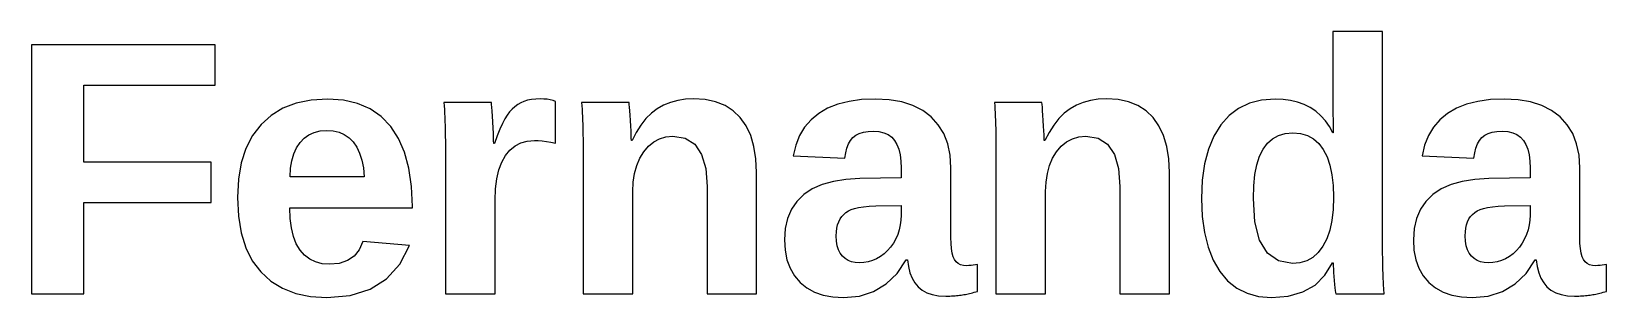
# Model space of a CAD drawing. Header units: metres. Extents: x 20 to 218, y 34 to 187.
# Drawn here: x 20.32 to 68.63, y 120.57 to 128.73 of the extents above; entities that cross this region are included whole.
import ezdxf

# ---------------------------------------------------------------- set-up
doc = ezdxf.new("R2010")
doc.units = ezdxf.units.M

msp = doc.modelspace()

# ---------------------------------------------------------------- linework, layer by layer
for p, q in [((61.7675, 128.729), (60.2431, 128.729)), ((60.2431, 128.729), (60.2431, 126.586)), ((61.7675, 121.958), (61.7675, 128.729)), ((25.9605, 128.322), (20.3239, 128.322)), ((20.3239, 128.322), (20.3239, 120.678)), ((25.9605, 127.085), (25.9605, 128.322)), ((21.9243, 124.72), (21.9243, 127.085)), ((21.9243, 127.085), (25.9605, 127.085)), ((28.9041, 126.625), (28.4468, 126.531)), ((29.4094, 126.656), (28.9041, 126.625)), ((29.8912, 126.623), (29.4094, 126.656)), ((30.3252, 126.522), (29.8912, 126.623)), ((35.4304, 126.584), (35.3301, 126.54)), ((35.5402, 126.618), (35.4304, 126.584)), ((35.6596, 126.642), (35.5402, 126.618)), ((35.7885, 126.657), (35.6596, 126.642)), ((35.9269, 126.662), (35.7885, 126.657)), ((36.0396, 126.658), (35.9269, 126.662)), ((36.1431, 126.649), (36.0396, 126.658)), ((36.2374, 126.632), (36.1431, 126.649)), ((36.3227, 126.61), (36.2374, 126.632)), ((36.3988, 126.58), (36.3227, 126.61)), ((36.3988, 125.306), (36.3988, 126.58)), ((40.1445, 126.613), (39.9221, 126.552)), ((40.3813, 126.65), (40.1445, 126.613)), ((40.6324, 126.662), (40.3813, 126.65)), ((40.9883, 126.639), (40.6324, 126.662)), ((41.3094, 126.57), (40.9883, 126.639)), ((45.4011, 126.586), (45.0534, 126.497)), ((45.786, 126.639), (45.4011, 126.586)), ((46.2079, 126.656), (45.786, 126.639)), ((46.6324, 126.634), (46.2079, 126.656)), ((47.0161, 126.569), (46.6324, 126.634)), ((52.8072, 126.613), (52.5848, 126.552)), ((53.0439, 126.65), (52.8072, 126.613)), ((53.295, 126.662), (53.0439, 126.65)), ((53.6509, 126.639), (53.295, 126.662)), ((53.9721, 126.57), (53.6509, 126.639)), ((58.057, 126.625), (57.6841, 126.529)), ((58.4691, 126.656), (58.057, 126.625)), ((58.7119, 126.646), (58.4691, 126.656)), ((58.9409, 126.615), (58.7119, 126.646)), ((59.1563, 126.563), (58.9409, 126.615)), ((60.2431, 126.586), (60.254, 125.62)), ((64.6918, 126.586), (64.3441, 126.497)), ((65.0767, 126.639), (64.6918, 126.586)), ((65.4986, 126.656), (65.0767, 126.639)), ((65.9231, 126.634), (65.4986, 126.656)), ((66.3068, 126.569), (65.9231, 126.634)), ((27.6769, 126.156), (27.3642, 125.875)), ((28.0378, 126.375), (27.6769, 126.156)), ((28.4468, 126.531), (28.0378, 126.375)), ((30.7115, 126.355), (30.3252, 126.522)), ((31.05, 126.12), (30.7115, 126.355)), ((31.3408, 125.818), (31.05, 126.12)), ((34.4296, 126.548), (32.9757, 126.548)), ((32.9757, 126.548), (32.9821, 126.445)), ((32.9821, 126.445), (32.9883, 126.336)), ((32.9883, 126.336), (32.9942, 126.222)), ((32.9942, 126.222), (33, 126.102)), ((33, 126.102), (33.0055, 125.976)), ((34.4365, 126.493), (34.4296, 126.548)), ((34.4444, 126.406), (34.4365, 126.493)), ((34.453, 126.287), (34.4444, 126.406)), ((34.4626, 126.136), (34.453, 126.287)), ((34.473, 125.954), (34.4626, 126.136)), ((34.9179, 126.165), (34.8465, 126.05)), ((34.9899, 126.261), (34.9179, 126.165)), ((35.0672, 126.346), (34.9899, 126.261)), ((35.1496, 126.421), (35.0672, 126.346)), ((35.2373, 126.486), (35.1496, 126.421)), ((35.3301, 126.54), (35.2373, 126.486)), ((38.6522, 126.548), (37.1984, 126.548)), ((37.1984, 126.548), (37.2048, 126.45)), ((37.2048, 126.45), (37.2109, 126.347)), ((37.2109, 126.347), (37.2169, 126.239)), ((37.2169, 126.239), (37.2226, 126.126)), ((37.2226, 126.126), (37.2281, 126.008)), ((38.6592, 126.493), (38.6522, 126.548)), ((38.667, 126.41), (38.6592, 126.493)), ((38.6757, 126.3), (38.667, 126.41)), ((38.6852, 126.162), (38.6757, 126.3)), ((38.6957, 125.997), (38.6852, 126.162)), ((39.3399, 126.222), (39.1722, 126.056)), ((39.5202, 126.358), (39.3399, 126.222)), ((39.714, 126.467), (39.5202, 126.358)), ((39.9221, 126.552), (39.714, 126.467)), ((41.5959, 126.455), (41.3094, 126.57)), ((41.8476, 126.294), (41.5959, 126.455)), ((42.0645, 126.087), (41.8476, 126.294)), ((44.4692, 126.214), (44.2339, 126.021)), ((44.7428, 126.373), (44.4692, 126.214)), ((45.0534, 126.497), (44.7428, 126.373)), ((47.3589, 126.459), (47.0161, 126.569)), ((47.661, 126.306), (47.3589, 126.459)), ((47.9223, 126.108), (47.661, 126.306)), ((48.139, 125.871), (47.9223, 126.108)), ((51.3149, 126.548), (49.861, 126.548)), ((49.861, 126.548), (49.8674, 126.45)), ((49.8674, 126.45), (49.8736, 126.347)), ((49.8736, 126.347), (49.8795, 126.239)), ((49.8795, 126.239), (49.8853, 126.126)), ((49.8853, 126.126), (49.8908, 126.008)), ((51.3218, 126.493), (51.3149, 126.548)), ((51.3297, 126.41), (51.3218, 126.493)), ((51.3383, 126.3), (51.3297, 126.41)), ((51.3479, 126.162), (51.3383, 126.3)), ((51.3583, 125.997), (51.3479, 126.162)), ((52.0026, 126.222), (51.8348, 126.056)), ((52.1829, 126.358), (52.0026, 126.222)), ((52.3766, 126.467), (52.1829, 126.358)), ((52.5848, 126.552), (52.3766, 126.467)), ((54.2585, 126.455), (53.9721, 126.57)), ((54.5102, 126.294), (54.2585, 126.455)), ((54.7272, 126.087), (54.5102, 126.294)), ((57.0561, 126.148), (56.801, 125.862)), ((57.3504, 126.37), (57.0561, 126.148)), ((57.6841, 126.529), (57.3504, 126.37)), ((59.358, 126.49), (59.1563, 126.563)), ((59.546, 126.396), (59.358, 126.49)), ((59.7189, 126.282), (59.546, 126.396)), ((59.875, 126.147), (59.7189, 126.282)), ((60.0144, 125.992), (59.875, 126.147)), ((63.7599, 126.214), (63.5246, 126.021)), ((64.0334, 126.373), (63.7599, 126.214)), ((64.3441, 126.497), (64.0334, 126.373)), ((66.6496, 126.459), (66.3068, 126.569)), ((66.9517, 126.306), (66.6496, 126.459)), ((67.213, 126.108), (66.9517, 126.306)), ((67.4297, 125.871), (67.213, 126.108)), ((27.3642, 125.875), (27.1045, 125.536)), ((28.8322, 125.561), (28.9976, 125.636)), ((28.9976, 125.636), (29.1828, 125.681)), ((29.1828, 125.681), (29.3878, 125.696)), ((29.3878, 125.696), (29.5813, 125.682)), ((29.5813, 125.682), (29.7584, 125.639)), ((29.7584, 125.639), (29.919, 125.568)), ((31.581, 125.452), (31.3408, 125.818)), ((33.0055, 125.976), (33.0104, 125.84)), ((33.0104, 125.84), (33.0142, 125.692)), ((33.0142, 125.692), (33.0169, 125.531)), ((34.4828, 125.769), (34.473, 125.954)), ((34.4904, 125.61), (34.4828, 125.769)), ((34.4958, 125.478), (34.4904, 125.61)), ((34.692, 125.731), (34.6088, 125.527)), ((34.7712, 125.905), (34.692, 125.731)), ((34.8465, 126.05), (34.7712, 125.905)), ((37.2281, 126.008), (37.233, 125.881)), ((37.233, 125.881), (37.2368, 125.74)), ((37.2368, 125.74), (37.2396, 125.585)), ((38.7054, 125.829), (38.6957, 125.997)), ((38.713, 125.684), (38.7054, 125.829)), ((38.7184, 125.561), (38.713, 125.684)), ((38.8745, 125.636), (38.7445, 125.381)), ((39.017, 125.861), (38.8745, 125.636)), ((39.1722, 126.056), (39.017, 125.861)), ((42.2442, 125.835), (42.0645, 126.087)), ((42.384, 125.542), (42.2442, 125.835)), ((44.0379, 125.794), (43.8811, 125.534)), ((44.2339, 126.021), (44.0379, 125.794)), ((45.7161, 125.6), (45.8404, 125.638)), ((45.8404, 125.638), (45.9826, 125.661)), ((45.9826, 125.661), (46.1429, 125.669)), ((46.1429, 125.669), (46.315, 125.658)), ((46.315, 125.658), (46.4666, 125.624)), ((46.4666, 125.624), (46.5979, 125.568)), ((48.3076, 125.596), (48.139, 125.871)), ((49.8908, 126.008), (49.8957, 125.881)), ((49.8957, 125.881), (49.8995, 125.74)), ((49.8995, 125.74), (49.9022, 125.585)), ((51.3681, 125.829), (51.3583, 125.997)), ((51.3757, 125.684), (51.3681, 125.829)), ((51.3811, 125.561), (51.3757, 125.684)), ((51.5371, 125.636), (51.4071, 125.381)), ((51.6797, 125.861), (51.5371, 125.636)), ((51.8348, 126.056), (51.6797, 125.861)), ((54.9069, 125.835), (54.7272, 126.087)), ((55.0466, 125.542), (54.9069, 125.835)), ((56.801, 125.862), (56.5891, 125.517)), ((58.7791, 125.6), (59.0117, 125.62)), ((59.0117, 125.62), (59.247, 125.6)), ((60.1371, 125.816), (60.0144, 125.992)), ((60.2431, 125.62), (60.1371, 125.816)), ((60.254, 125.62), (60.2431, 125.62)), ((63.3286, 125.794), (63.1718, 125.534)), ((63.5246, 126.021), (63.3286, 125.794)), ((65.0068, 125.6), (65.1311, 125.638)), ((65.1311, 125.638), (65.2733, 125.661)), ((65.2733, 125.661), (65.4336, 125.669)), ((65.4336, 125.669), (65.6057, 125.658)), ((65.6057, 125.658), (65.7574, 125.624)), ((65.7574, 125.624), (65.8886, 125.568)), ((67.5983, 125.596), (67.4297, 125.871)), ((26.9025, 125.143), (26.7582, 124.696)), ((27.1045, 125.536), (26.9025, 125.143)), ((28.3721, 124.975), (28.4553, 125.16)), ((28.4553, 125.16), (28.5605, 125.322)), ((28.5605, 125.322), (28.6864, 125.457)), ((28.6864, 125.457), (28.8322, 125.561)), ((29.919, 125.568), (30.0631, 125.469)), ((30.0631, 125.469), (30.1906, 125.341)), ((30.1906, 125.341), (30.2998, 125.184)), ((30.2998, 125.184), (30.3886, 125)), ((31.7679, 125.023), (31.581, 125.452)), ((33.0169, 125.531), (33.0185, 125.357)), ((33.0185, 125.357), (33.0191, 125.17)), ((33.0191, 125.17), (33.0191, 120.678)), ((34.499, 125.373), (34.4958, 125.478)), ((34.5001, 125.295), (34.499, 125.373)), ((34.5218, 125.295), (34.5001, 125.295)), ((34.6088, 125.527), (34.5218, 125.295)), ((34.998, 125.092), (35.1552, 125.221)), ((35.1552, 125.221), (35.3326, 125.313)), ((35.3326, 125.313), (35.5301, 125.368)), ((35.5301, 125.368), (35.7479, 125.387)), ((35.7479, 125.387), (35.8642, 125.384)), ((35.8642, 125.384), (35.9874, 125.374)), ((35.9874, 125.374), (36.1176, 125.358)), ((36.1176, 125.358), (36.2548, 125.335)), ((36.2548, 125.335), (36.3988, 125.306)), ((37.2396, 125.585), (37.2412, 125.417)), ((37.2412, 125.417), (37.2417, 125.235)), ((37.2417, 125.235), (37.2417, 120.678)), ((38.7217, 125.46), (38.7184, 125.561)), ((38.7228, 125.381), (38.7217, 125.46)), ((38.7445, 125.381), (38.7228, 125.381)), ((39.1053, 125.042), (39.2495, 125.213)), ((39.2495, 125.213), (39.4108, 125.346)), ((39.4108, 125.346), (39.5893, 125.441)), ((39.5893, 125.441), (39.7849, 125.498)), ((39.7849, 125.498), (39.9977, 125.517)), ((39.9977, 125.517), (40.3746, 125.455)), ((40.3746, 125.455), (40.6678, 125.27)), ((40.6678, 125.27), (40.8772, 124.96)), ((42.4838, 125.205), (42.384, 125.542)), ((42.5437, 124.826), (42.4838, 125.205)), ((43.7636, 125.241), (43.6854, 124.915)), ((43.8811, 125.534), (43.7636, 125.241)), ((45.3004, 125.007), (45.3378, 125.154)), ((45.3378, 125.154), (45.3872, 125.282)), ((45.3872, 125.282), (45.4485, 125.389)), ((45.4485, 125.389), (45.5217, 125.476)), ((45.5217, 125.476), (45.6099, 125.546)), ((45.6099, 125.546), (45.7161, 125.6)), ((46.5979, 125.568), (46.7088, 125.49)), ((46.7088, 125.49), (46.7993, 125.39)), ((46.7993, 125.39), (46.8716, 125.266)), ((46.8716, 125.266), (46.9277, 125.119)), ((48.4281, 125.285), (48.3076, 125.596)), ((48.5003, 124.937), (48.4281, 125.285)), ((49.9022, 125.585), (49.9038, 125.417)), ((49.9038, 125.417), (49.9044, 125.235)), ((49.9044, 125.235), (49.9044, 120.678)), ((51.3843, 125.46), (51.3811, 125.561)), ((51.3854, 125.381), (51.3843, 125.46)), ((51.4071, 125.381), (51.3854, 125.381)), ((51.7679, 125.042), (51.9121, 125.213)), ((51.9121, 125.213), (52.0734, 125.346)), ((52.0734, 125.346), (52.2519, 125.441)), ((52.2519, 125.441), (52.4475, 125.498)), ((52.4475, 125.498), (52.6603, 125.517)), ((52.6603, 125.517), (53.0372, 125.455)), ((53.0372, 125.455), (53.3304, 125.27)), ((53.3304, 125.27), (53.5398, 124.96)), ((55.1464, 125.205), (55.0466, 125.542)), ((55.2063, 124.826), (55.1464, 125.205)), ((56.5891, 125.517), (56.4243, 125.119)), ((57.9928, 124.904), (58.1003, 125.124)), ((58.1003, 125.124), (58.2322, 125.302)), ((58.2322, 125.302), (58.3893, 125.441)), ((58.3893, 125.441), (58.5716, 125.541)), ((58.5716, 125.541), (58.7791, 125.6)), ((59.247, 125.6), (59.4583, 125.538)), ((59.4583, 125.538), (59.6454, 125.436)), ((59.6454, 125.436), (59.8085, 125.292)), ((59.8085, 125.292), (59.9475, 125.108)), ((63.0543, 125.241), (62.9761, 124.915)), ((63.1718, 125.534), (63.0543, 125.241)), ((64.5911, 125.007), (64.6285, 125.154)), ((64.6285, 125.154), (64.6779, 125.282)), ((64.6779, 125.282), (64.7392, 125.389)), ((64.7392, 125.389), (64.8124, 125.476)), ((64.8124, 125.476), (64.9006, 125.546)), ((64.9006, 125.546), (65.0068, 125.6)), ((65.8886, 125.568), (65.9995, 125.49)), ((65.9995, 125.49), (66.09, 125.39)), ((66.09, 125.39), (66.1623, 125.266)), ((66.1623, 125.266), (66.2185, 125.119)), ((67.7188, 125.285), (67.5983, 125.596)), ((67.791, 124.937), (67.7188, 125.285)), ((25.8357, 124.72), (21.9243, 124.72)), ((25.8357, 123.483), (25.8357, 124.72)), ((26.7582, 124.696), (26.6716, 124.195)), ((28.2714, 124.532), (28.3108, 124.765)), ((28.3108, 124.765), (28.3721, 124.975)), ((30.3886, 125), (30.4569, 124.786)), ((30.4569, 124.786), (30.5049, 124.545)), ((31.9013, 124.532), (31.7679, 125.023)), ((34.6578, 124.486), (34.7467, 124.723)), ((34.7467, 124.723), (34.8609, 124.926)), ((34.8609, 124.926), (34.998, 125.092)), ((38.8883, 124.62), (38.9832, 124.842)), ((38.9832, 124.842), (39.1053, 125.042)), ((40.8772, 124.96), (41.0028, 124.528)), ((42.5637, 124.405), (42.5437, 124.826)), ((43.6854, 124.915), (45.2749, 124.839)), ((45.2749, 124.839), (45.3004, 125.007)), ((46.9277, 125.119), (46.9679, 124.948)), ((46.9679, 124.948), (46.992, 124.753)), ((46.992, 124.753), (47, 124.535)), ((48.5244, 124.551), (48.5003, 124.937)), ((51.5509, 124.62), (51.6458, 124.842)), ((51.6458, 124.842), (51.7679, 125.042)), ((53.5398, 124.96), (53.6655, 124.528)), ((55.2263, 124.405), (55.2063, 124.826)), ((56.3065, 124.669), (56.2359, 124.165)), ((56.4243, 125.119), (56.3065, 124.669)), ((57.8496, 124.34), (57.9093, 124.643)), ((57.9093, 124.643), (57.9928, 124.904)), ((59.9475, 125.108), (60.0617, 124.885)), ((60.0617, 124.885), (60.1506, 124.628)), ((62.9761, 124.915), (64.5656, 124.839)), ((64.5656, 124.839), (64.5911, 125.007)), ((66.2185, 125.119), (66.2586, 124.948)), ((66.2586, 124.948), (66.2827, 124.753)), ((66.2827, 124.753), (66.2907, 124.535)), ((67.8151, 124.551), (67.791, 124.937)), ((26.6716, 124.195), (26.6427, 123.64)), ((28.2539, 124.275), (28.2714, 124.532)), ((30.5325, 124.275), (28.2539, 124.275)), ((30.5049, 124.545), (30.5325, 124.275)), ((31.9814, 123.979), (31.9013, 124.532)), ((34.5563, 123.903), (34.5943, 124.212)), ((34.5943, 124.212), (34.6578, 124.486)), ((38.7798, 124.111), (38.8205, 124.376)), ((38.8205, 124.376), (38.8883, 124.62)), ((41.0028, 124.528), (41.0447, 123.971)), ((42.5637, 120.678), (42.5637, 124.405)), ((45.306, 124.192), (44.9188, 124.132)), ((45.736, 124.215), (45.306, 124.192)), ((47, 124.237), (45.736, 124.215)), ((47, 124.535), (47, 124.237)), ((48.5244, 122.414), (48.5244, 124.551)), ((51.4424, 124.111), (51.4831, 124.376)), ((51.4831, 124.376), (51.5509, 124.62)), ((53.6655, 124.528), (53.7074, 123.971)), ((55.2263, 120.678), (55.2263, 124.405)), ((56.2359, 124.165), (56.2124, 123.608)), ((57.8138, 123.995), (57.8496, 124.34)), ((60.1506, 124.628), (60.2141, 124.335)), ((60.2141, 124.335), (60.2521, 124.008)), ((64.5967, 124.192), (64.2095, 124.132)), ((65.0267, 124.215), (64.5967, 124.192)), ((66.2907, 124.237), (65.0267, 124.215)), ((66.2907, 124.535), (66.2907, 124.237)), ((67.8151, 122.414), (67.8151, 124.551)), ((32.0081, 123.363), (31.9814, 123.979)), ((34.5436, 123.559), (34.5563, 123.903)), ((38.7662, 123.824), (38.7798, 124.111)), ((38.7662, 120.678), (38.7662, 123.824)), ((41.0447, 123.971), (41.0447, 120.678)), ((44.0135, 123.727), (43.7997, 123.518)), ((44.2725, 123.899), (44.0135, 123.727)), ((44.5743, 124.034), (44.2725, 123.899)), ((44.9188, 124.132), (44.5743, 124.034)), ((51.4289, 123.824), (51.4424, 124.111)), ((51.4289, 120.678), (51.4289, 123.824)), ((53.7074, 123.971), (53.7074, 120.678)), ((57.8019, 123.608), (57.8138, 123.995)), ((60.2521, 124.008), (60.2648, 123.645)), ((63.3042, 123.727), (63.0904, 123.518)), ((63.5632, 123.899), (63.3042, 123.727)), ((63.865, 124.034), (63.5632, 123.899)), ((64.2095, 124.132), (63.865, 124.034)), ((21.9243, 123.483), (25.8357, 123.483)), ((21.9243, 120.678), (21.9243, 123.483)), ((26.6427, 123.64), (26.6711, 123.068)), ((28.2558, 122.994), (28.2431, 123.32)), ((28.2431, 123.32), (32.0081, 123.32)), ((32.0081, 123.32), (32.0081, 123.363)), ((34.5436, 120.678), (34.5436, 123.559)), ((43.6334, 123.275), (43.5146, 122.998)), ((43.7997, 123.518), (43.6334, 123.275)), ((45.3037, 123.176), (45.38, 123.226)), ((45.38, 123.226), (45.4647, 123.268)), ((45.4647, 123.268), (45.5661, 123.303)), ((45.5661, 123.303), (45.6921, 123.333)), ((45.6921, 123.333), (45.843, 123.356)), ((45.843, 123.356), (46.0185, 123.373)), ((46.0185, 123.373), (46.2188, 123.385)), ((46.2188, 123.385), (47, 123.396)), ((47, 123.396), (47, 123.098)), ((56.2124, 123.608), (56.2347, 123.058)), ((57.8498, 122.889), (57.8019, 123.608)), ((60.2516, 123.273), (60.2119, 122.936)), ((60.2648, 123.645), (60.2516, 123.273)), ((62.9241, 123.275), (62.8053, 122.998)), ((63.0904, 123.518), (62.9241, 123.275)), ((64.5944, 123.176), (64.6707, 123.226)), ((64.6707, 123.226), (64.7554, 123.268)), ((64.7554, 123.268), (64.8568, 123.303)), ((64.8568, 123.303), (64.9828, 123.333)), ((64.9828, 123.333), (65.1337, 123.356)), ((65.1337, 123.356), (65.3092, 123.373)), ((65.3092, 123.373), (65.5095, 123.385)), ((65.5095, 123.385), (66.2907, 123.396)), ((66.2907, 123.396), (66.2907, 123.098)), ((26.6711, 123.068), (26.7564, 122.553)), ((28.2939, 122.702), (28.2558, 122.994)), ((43.5146, 122.998), (43.4433, 122.685)), ((45.0277, 122.697), (45.051, 122.801)), ((45.051, 122.801), (45.0837, 122.895)), ((45.0837, 122.895), (45.1257, 122.978)), ((45.1257, 122.978), (45.1766, 123.052)), ((45.1766, 123.052), (45.2359, 123.118)), ((45.2359, 123.118), (45.3037, 123.176)), ((46.9731, 122.796), (46.9395, 122.65)), ((46.9933, 122.945), (46.9731, 122.796)), ((47, 123.098), (46.9933, 122.945)), ((56.2347, 123.058), (56.3018, 122.559)), ((57.9937, 122.33), (57.8498, 122.889)), ((60.2119, 122.936), (60.1457, 122.635)), ((62.8053, 122.998), (62.734, 122.685)), ((64.3184, 122.697), (64.3418, 122.801)), ((64.3418, 122.801), (64.3744, 122.895)), ((64.3744, 122.895), (64.4164, 122.978)), ((64.4164, 122.978), (64.4673, 123.052)), ((64.4673, 123.052), (64.5266, 123.118)), ((64.5266, 123.118), (64.5944, 123.176)), ((66.2638, 122.796), (66.2302, 122.65)), ((66.284, 122.945), (66.2638, 122.796)), ((66.2907, 123.098), (66.284, 122.945)), ((26.7564, 122.553), (26.8985, 122.096)), ((28.3574, 122.443), (28.2939, 122.702)), ((28.4462, 122.218), (28.3574, 122.443)), ((30.4836, 122.289), (30.3751, 122.037)), ((31.9213, 122.164), (30.4836, 122.289)), ((43.4433, 122.685), (43.4196, 122.338)), ((43.4196, 122.338), (43.4386, 122.017)), ((45.009, 122.457), (45.0137, 122.582)), ((45.0168, 122.299), (45.009, 122.457)), ((45.0137, 122.582), (45.0277, 122.697)), ((45.0399, 122.158), (45.0168, 122.299)), ((46.7595, 122.236), (46.6769, 122.116)), ((46.8319, 122.368), (46.7595, 122.236)), ((46.8924, 122.507), (46.8319, 122.368)), ((46.9395, 122.65), (46.8924, 122.507)), ((48.5289, 122.229), (48.5244, 122.414)), ((48.5422, 122.068), (48.5289, 122.229)), ((56.3018, 122.559), (56.4135, 122.112)), ((58.2335, 121.931), (57.9937, 122.33)), ((60.053, 122.369), (59.9339, 122.14)), ((60.1457, 122.635), (60.053, 122.369)), ((62.734, 122.685), (62.7102, 122.338)), ((62.7102, 122.338), (62.7293, 122.017)), ((64.2998, 122.457), (64.3044, 122.582)), ((64.3075, 122.299), (64.2998, 122.457)), ((64.3044, 122.582), (64.3184, 122.697)), ((64.3306, 122.158), (64.3075, 122.299)), ((66.0502, 122.236), (65.9676, 122.116)), ((66.1226, 122.368), (66.0502, 122.236)), ((66.1831, 122.507), (66.1226, 122.368)), ((66.2302, 122.65), (66.1831, 122.507)), ((67.8196, 122.229), (67.8151, 122.414)), ((67.8329, 122.068), (67.8196, 122.229)), ((26.8985, 122.096), (27.0975, 121.696)), ((28.5605, 122.026), (28.4462, 122.218)), ((28.6982, 121.869), (28.5605, 122.026)), ((28.8573, 121.747), (28.6982, 121.869)), ((29.038, 121.659), (28.8573, 121.747)), ((30.2189, 121.841), (30.0149, 121.701)), ((30.3751, 122.037), (30.2189, 121.841)), ((31.6203, 121.59), (31.9213, 122.164)), ((43.4386, 122.017), (43.4959, 121.726)), ((45.0784, 122.033), (45.0399, 122.158)), ((45.1323, 121.926), (45.0784, 122.033)), ((45.2016, 121.836), (45.1323, 121.926)), ((45.2838, 121.763), (45.2016, 121.836)), ((45.3761, 121.706), (45.2838, 121.763)), ((46.2473, 121.758), (46.1215, 121.703)), ((46.368, 121.828), (46.2473, 121.758)), ((46.4812, 121.912), (46.368, 121.828)), ((46.5842, 122.008), (46.4812, 121.912)), ((46.6769, 122.116), (46.5842, 122.008)), ((48.5645, 121.932), (48.5422, 122.068)), ((48.5956, 121.82), (48.5645, 121.932)), ((48.6356, 121.733), (48.5956, 121.82)), ((56.4135, 122.112), (56.57, 121.715)), ((58.5692, 121.691), (58.2335, 121.931)), ((59.6258, 121.801), (59.4391, 121.696)), ((59.7907, 121.95), (59.6258, 121.801)), ((59.9339, 122.14), (59.7907, 121.95)), ((61.7693, 121.734), (61.7675, 121.958)), ((62.7293, 122.017), (62.7866, 121.726)), ((64.3691, 122.033), (64.3306, 122.158)), ((64.423, 121.926), (64.3691, 122.033)), ((64.4923, 121.836), (64.423, 121.926)), ((64.5745, 121.763), (64.4923, 121.836)), ((64.6668, 121.706), (64.5745, 121.763)), ((65.5379, 121.758), (65.4122, 121.703)), ((65.6587, 121.828), (65.5379, 121.758)), ((65.7719, 121.912), (65.6587, 121.828)), ((65.8749, 122.008), (65.7719, 121.912)), ((65.9676, 122.116), (65.8749, 122.008)), ((67.8551, 121.932), (67.8329, 122.068)), ((67.8863, 121.82), (67.8551, 121.932)), ((67.9263, 121.733), (67.8863, 121.82)), ((27.0975, 121.696), (27.3534, 121.353)), ((27.3534, 121.353), (27.6622, 121.071)), ((29.2401, 121.607), (29.038, 121.659)), ((29.4638, 121.589), (29.2401, 121.607)), ((29.7632, 121.617), (29.4638, 121.589)), ((30.0149, 121.701), (29.7632, 121.617)), ((31.2164, 121.144), (31.6203, 121.59)), ((43.4959, 121.726), (43.5914, 121.465)), ((43.5914, 121.465), (43.7251, 121.234)), ((45.4786, 121.665), (45.3761, 121.706)), ((45.5914, 121.641), (45.4786, 121.665)), ((45.7142, 121.633), (45.5914, 121.641)), ((45.855, 121.641), (45.7142, 121.633)), ((45.9907, 121.664), (45.855, 121.641)), ((46.1215, 121.703), (45.9907, 121.664)), ((46.5411, 120.985), (46.8753, 121.309)), ((46.8753, 121.309), (47.1574, 121.725)), ((47.1574, 121.725), (47.1898, 121.725)), ((47.1898, 121.725), (47.2204, 121.516)), ((47.2204, 121.516), (47.2684, 121.329)), ((47.2684, 121.329), (47.3341, 121.163)), ((48.6861, 121.666), (48.6356, 121.733)), ((48.7485, 121.613), (48.6861, 121.666)), ((48.8228, 121.576), (48.7485, 121.613)), ((48.9091, 121.553), (48.8228, 121.576)), ((49.0073, 121.546), (48.9091, 121.553)), ((49.0763, 121.547), (49.0073, 121.546)), ((49.1444, 121.551), (49.0763, 121.547)), ((49.2117, 121.558), (49.1444, 121.551)), ((49.2781, 121.567), (49.2117, 121.558)), ((49.3436, 121.579), (49.2781, 121.567)), ((49.3436, 120.754), (49.3436, 121.579)), ((56.57, 121.715), (56.7711, 121.37)), ((56.7711, 121.37), (57.0133, 121.082)), ((59.0008, 121.611), (58.5692, 121.691)), ((59.2309, 121.632), (59.0008, 121.611)), ((59.4391, 121.696), (59.2309, 121.632)), ((59.9992, 121.25), (60.2323, 121.633)), ((60.2323, 121.633), (60.254, 121.633)), ((60.254, 121.633), (60.2552, 121.542)), ((60.2552, 121.542), (60.2588, 121.441)), ((60.2588, 121.441), (60.2648, 121.332)), ((60.2648, 121.332), (60.2731, 121.214)), ((61.7745, 121.493), (61.7693, 121.734)), ((61.7832, 121.237), (61.7745, 121.493)), ((62.7866, 121.726), (62.8821, 121.465)), ((62.8821, 121.465), (63.0157, 121.234)), ((64.7693, 121.665), (64.6668, 121.706)), ((64.882, 121.641), (64.7693, 121.665)), ((65.005, 121.633), (64.882, 121.641)), ((65.1457, 121.641), (65.005, 121.633)), ((65.2814, 121.664), (65.1457, 121.641)), ((65.4122, 121.703), (65.2814, 121.664)), ((65.8318, 120.985), (66.166, 121.309)), ((66.166, 121.309), (66.4481, 121.725)), ((66.4481, 121.725), (66.4806, 121.725)), ((66.4806, 121.725), (66.5111, 121.516)), ((66.5111, 121.516), (66.5592, 121.329)), ((66.5592, 121.329), (66.6248, 121.163)), ((67.9768, 121.666), (67.9263, 121.733)), ((68.0392, 121.613), (67.9768, 121.666)), ((68.1135, 121.576), (68.0392, 121.613)), ((68.1998, 121.553), (68.1135, 121.576)), ((68.298, 121.546), (68.1998, 121.553)), ((68.367, 121.547), (68.298, 121.546)), ((68.4351, 121.551), (68.367, 121.547)), ((68.5024, 121.558), (68.4351, 121.551)), ((68.5688, 121.567), (68.5024, 121.558)), ((68.6343, 121.579), (68.5688, 121.567)), ((68.6343, 120.754), (68.6343, 121.579)), ((27.6622, 121.071), (28.02, 120.852)), ((28.02, 120.852), (28.4269, 120.695)), ((30.1002, 120.633), (30.7097, 120.825)), ((30.7097, 120.825), (31.2164, 121.144)), ((43.7251, 121.234), (43.8969, 121.033)), ((43.8969, 121.033), (44.1028, 120.866)), ((44.1028, 120.866), (44.3387, 120.736)), ((46.1548, 120.754), (46.5411, 120.985)), ((47.3341, 121.163), (47.4173, 121.018)), ((47.4173, 121.018), (47.5181, 120.895)), ((47.5181, 120.895), (47.6397, 120.793)), ((47.6397, 120.793), (47.7855, 120.714)), ((57.0133, 121.082), (57.2928, 120.858)), ((57.2928, 120.858), (57.6096, 120.698)), ((59.3196, 120.74), (59.695, 120.952)), ((59.695, 120.952), (59.9992, 121.25)), ((60.2731, 121.214), (60.2839, 121.088)), ((60.2839, 121.088), (60.2955, 120.966)), ((60.2955, 120.966), (60.3064, 120.865)), ((60.3064, 120.865), (60.3167, 120.783)), ((60.3167, 120.783), (60.3264, 120.72)), ((61.7953, 120.965), (61.7832, 121.237)), ((61.811, 120.678), (61.7953, 120.965)), ((63.0157, 121.234), (63.1876, 121.033)), ((63.1876, 121.033), (63.3935, 120.866)), ((63.3935, 120.866), (63.6294, 120.736)), ((65.4455, 120.754), (65.8318, 120.985)), ((66.6248, 121.163), (66.708, 121.018)), ((66.708, 121.018), (66.8088, 120.895)), ((66.8088, 120.895), (66.9304, 120.793)), ((66.9304, 120.793), (67.0762, 120.714)), ((20.3239, 120.678), (21.9243, 120.678)), ((28.4269, 120.695), (28.8828, 120.601)), ((28.8828, 120.601), (29.3878, 120.57)), ((29.3878, 120.57), (30.1002, 120.633)), ((33.0191, 120.678), (34.5436, 120.678)), ((37.2417, 120.678), (38.7662, 120.678)), ((41.0447, 120.678), (42.5637, 120.678)), ((44.3387, 120.736), (44.6046, 120.644)), ((44.6046, 120.644), (44.9003, 120.588)), ((44.9003, 120.588), (45.226, 120.57)), ((45.226, 120.57), (45.7165, 120.616)), ((45.7165, 120.616), (46.1548, 120.754)), ((47.7855, 120.714), (47.9553, 120.658)), ((47.9553, 120.658), (48.1492, 120.624)), ((48.1492, 120.624), (48.3671, 120.613)), ((48.3671, 120.613), (48.4306, 120.613)), ((48.4306, 120.613), (48.4908, 120.615)), ((48.4908, 120.615), (48.5478, 120.617)), ((48.5478, 120.617), (48.6015, 120.62)), ((48.6015, 120.62), (48.6519, 120.624)), ((48.6519, 120.624), (48.7002, 120.628)), ((48.7002, 120.628), (48.7474, 120.633)), ((48.7474, 120.633), (48.7935, 120.639)), ((48.7935, 120.639), (48.8386, 120.645)), ((48.8386, 120.645), (48.8825, 120.651)), ((48.8825, 120.651), (48.9259, 120.658)), ((48.9259, 120.658), (48.9693, 120.666)), ((48.9693, 120.666), (49.0127, 120.674)), ((49.0127, 120.674), (49.0561, 120.684)), ((49.0561, 120.684), (49.0995, 120.694)), ((49.0995, 120.694), (49.144, 120.705)), ((49.144, 120.705), (49.1906, 120.717)), ((49.1906, 120.717), (49.2395, 120.729)), ((49.2395, 120.729), (49.2905, 120.741)), ((49.2905, 120.741), (49.3436, 120.754)), ((49.9044, 120.678), (51.4289, 120.678)), ((53.7074, 120.678), (55.2263, 120.678)), ((57.6096, 120.698), (57.9638, 120.602)), ((57.9638, 120.602), (58.3552, 120.57)), ((58.3552, 120.57), (58.873, 120.612)), ((58.873, 120.612), (59.3196, 120.74)), ((60.3264, 120.72), (60.3354, 120.678)), ((60.3354, 120.678), (61.811, 120.678)), ((63.6294, 120.736), (63.8952, 120.644)), ((63.8952, 120.644), (64.191, 120.588)), ((64.191, 120.588), (64.5167, 120.57)), ((64.5167, 120.57), (65.0072, 120.616)), ((65.0072, 120.616), (65.4455, 120.754)), ((67.0762, 120.714), (67.246, 120.658)), ((67.246, 120.658), (67.4399, 120.624)), ((67.4399, 120.624), (67.6578, 120.613)), ((67.6578, 120.613), (67.7213, 120.613)), ((67.7213, 120.613), (67.7815, 120.615)), ((67.7815, 120.615), (67.8385, 120.617)), ((67.8385, 120.617), (67.8922, 120.62)), ((67.8922, 120.62), (67.9426, 120.624)), ((67.9426, 120.624), (67.9909, 120.628)), ((67.9909, 120.628), (68.0381, 120.633)), ((68.0381, 120.633), (68.0842, 120.639)), ((68.0842, 120.639), (68.1293, 120.645)), ((68.1293, 120.645), (68.1732, 120.651)), ((68.1732, 120.651), (68.2166, 120.658)), ((68.2166, 120.658), (68.26, 120.666)), ((68.26, 120.666), (68.3034, 120.674)), ((68.3034, 120.674), (68.3468, 120.684)), ((68.3468, 120.684), (68.3902, 120.694)), ((68.3902, 120.694), (68.4347, 120.705)), ((68.4347, 120.705), (68.4813, 120.717)), ((68.4813, 120.717), (68.5302, 120.729)), ((68.5302, 120.729), (68.5812, 120.741)), ((68.5812, 120.741), (68.6343, 120.754))]:
    msp.add_line(p, q)

doc.saveas('drawing.dxf')
